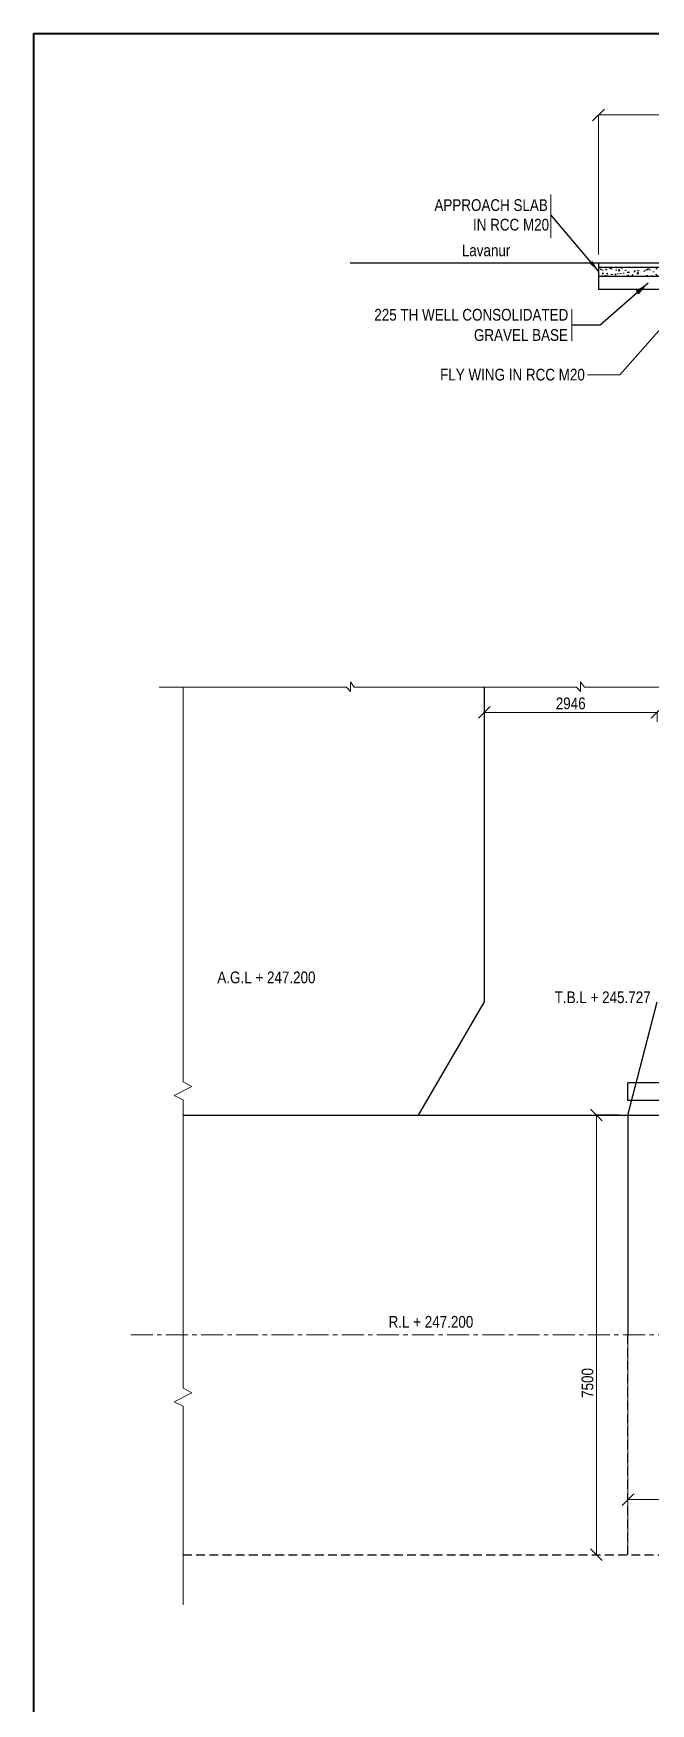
# Model space of a CAD drawing. Header units: millimetres. Extents: x 909709 to 971144, y -249798 to -204202.
# Drawn here: x 909709 to 920240, y -232690 to -204202 of the extents above; entities that cross this region are included whole.
import ezdxf

# ---------------------------------------------------------------- set-up
doc = ezdxf.new("R2010")
doc.units = ezdxf.units.MM
doc.header["$LTSCALE"] = 300
doc.header["$MEASUREMENT"] = 0
doc.linetypes.add('CENTER', pattern=[2, 1.25, -0.25, 0.25, -0.25])
doc.linetypes.add('DASHED', pattern=[0.75, 0.5, -0.25])
for name, color, linetype, lineweight in [('DWG TEXT', 3, 'Continuous', 25), ('elevations', 7, 'Continuous', 25), ('MAIN', 7, 'Continuous', 25)]:
    doc.layers.add(name, color=color, linetype=linetype, lineweight=lineweight)
doc.styles.add('ARIAL NARROW', font='ARIALN.TTF', dxfattribs={"height": 250})
doc.styles.get("Standard").update_dxf_attribs({"font": 'ARIALN.TTF', "height": 200})
doc.dimstyles.new('ISO-25', dxfattribs={"dimtxt": 200, "dimasz": 200, "dimexe": 1.25, "dimexo": 150, "dimgap": 50, "dimtad": 1, "dimdec": 1, "dimdsep": 46, "dimtxsty": 'Standard', "dimblk": 'OBLIQUE', "dimcen": 2.5, "dimdle": 1.25, "dimclrt": 256, "dimadec": 0, "dimazin": 0, "dimtfac": 1, "dimtdec": 1, "dimtmove": 0, "dimatfit": 3, "dimfxl": 1, "dimlwd": 15, "dimlwe": 13, "dimarcsym": 0})
doc.dimstyles.new('STANDARD$7', dxfattribs={"dimtxt": 2, "dimasz": 2, "dimexe": 1.25, "dimexo": 0.625, "dimtad": 1, "dimdec": 0, "dimlfac": 0.5, "dimdsep": 46, "dimtxsty": 'ARIAL NARROW', "dimcen": 2.5, "dimdle": 0.1, "dimse1": 1, "dimse2": 1, "dimadec": 0, "dimazin": 0, "dimtfac": 1, "dimtdec": 0, "dimtmove": 0, "dimatfit": 3, "dimfxl": 1, "dimtolj": 1, "dimtzin": 0, "dimarcsym": 0})

# ---------------------------------------------------------------- blocks, each defined once
blk = doc.blocks.new('_Oblique')
at = {"color": 0, "linetype": 'ByBlock', "lineweight": -2}
blk.add_line((-0.5, -0.5), (0.5, 0.5), dxfattribs=at)
blk = doc.blocks.new('*D13')
at = {"layer": 'Defpoints', "color": 0, "linetype": 'ByBlock', "transparency": 16777216}
for p in [(919351, -205593), (922851, -207497), (919351, -208123)]:
    blk.add_point(p, dxfattribs=at)
at = {"layer": 'MAIN', "color": 0, "linetype": 'Continuous', "lineweight": 15, "transparency": 16777216}
blk.add_line((922852, -205593), (919350, -205593), dxfattribs=at)
at = {"layer": 'MAIN', "color": 0, "linetype": 'ByBlock', "lineweight": 13, "transparency": 16777216}
for p, q in [((919351, -207973), (919351, -205592)), ((922851, -207347), (922851, -205592))]:
    blk.add_line(p, q, dxfattribs=at)
at = {"layer": 'MAIN', "color": 0, "linetype": 'ByBlock', "lineweight": 15, "transparency": 16777216, "xscale": 200, "yscale": 200, "zscale": 200, "rotation": 180}
blk.add_blockref('_Oblique', (919351, -205593), dxfattribs=at)
at = {"layer": 'MAIN', "color": 0, "linetype": 'ByBlock', "lineweight": 15, "transparency": 16777216, "xscale": 200, "yscale": 200, "zscale": 200}
blk.add_blockref('_Oblique', (922851, -205593), dxfattribs=at)
at = {"layer": 'MAIN', "linetype": 'ByBlock', "transparency": 16777216, "insert": (921101, -205441), "char_height": 200, "attachment_point": 5}
blk.add_mtext('3500', dxfattribs=at)
blk = doc.blocks.new('*D43')
at = {"layer": 'Defpoints', "color": 0, "linetype": 'ByBlock', "transparency": 16777216}
for p in [(919852, -222650), (919316, -230150), (919402, -230150)]:
    blk.add_point(p, dxfattribs=at)
at = {"layer": 'MAIN', "color": 0, "linetype": 'ByBlock', "lineweight": 13, "transparency": 16777216}
for p, q in [((919702, -222650), (919315, -222650)), ((919252, -230150), (919315, -230150))]:
    blk.add_line(p, q, dxfattribs=at)
at = {"layer": 'MAIN', "color": 0, "linetype": 'Continuous', "lineweight": 15, "transparency": 16777216}
blk.add_line((919316, -222649), (919316, -230152), dxfattribs=at)
at = {"layer": 'MAIN', "color": 0, "linetype": 'ByBlock', "lineweight": 15, "transparency": 16777216, "xscale": 200, "yscale": 200, "zscale": 200}
for p, rotation in [((919316, -222650), 90), ((919316, -230150), 270)]:
    blk.add_blockref('_Oblique', p, dxfattribs=dict(at, rotation=rotation))
at = {"layer": 'MAIN', "linetype": 'ByBlock', "transparency": 16777216, "insert": (919164, -227221), "char_height": 200, "attachment_point": 5, "rotation": 90}
blk.add_mtext('7500', dxfattribs=at)
blk = doc.blocks.new('*D44')
at = {"layer": 'Defpoints', "color": 0, "transparency": 16777216}
for p in [(923352, -227880), (919852, -228525), (923352, -229209)]:
    blk.add_point(p, dxfattribs=at)
at = {"layer": 'MAIN', "color": 0, "lineweight": 13, "transparency": 16777216}
for p, q in [((923352, -228030), (923352, -229210)), ((919852, -228675), (919852, -229210))]:
    blk.add_line(p, q, dxfattribs=at)
at = {"layer": 'MAIN', "color": 0, "linetype": 'Continuous', "lineweight": 15, "transparency": 16777216}
blk.add_line((919851, -229209), (923353, -229209), dxfattribs=at)
at = {"layer": 'MAIN', "color": 0, "lineweight": 15, "transparency": 16777216, "xscale": 200, "yscale": 200, "zscale": 200, "rotation": 180}
blk.add_blockref('_Oblique', (919852, -229209), dxfattribs=at)
at = {"layer": 'MAIN', "color": 0, "lineweight": 15, "transparency": 16777216, "xscale": 200, "yscale": 200, "zscale": 200}
blk.add_blockref('_Oblique', (923352, -229209), dxfattribs=at)
at = {"layer": 'MAIN', "lineweight": 15, "transparency": 16777216, "insert": (921172, -229056), "char_height": 200, "attachment_point": 5}
blk.add_mtext('3500', dxfattribs=at)
blk = doc.blocks.new('*D58')
at = {"layer": 'Defpoints', "color": 0, "linetype": 'ByBlock', "transparency": 16777216}
for p in [(920350, -215783), (917405, -216097), (920350, -216097)]:
    blk.add_point(p, dxfattribs=at)
at = {"layer": 'elevations', "color": 0, "linetype": 'Continuous', "lineweight": 15, "transparency": 16777216}
blk.add_line((917404, -215783), (920351, -215783), dxfattribs=at)
at = {"layer": 'elevations', "color": 0, "linetype": 'ByBlock', "lineweight": 13, "transparency": 16777216}
for p, q in [((917405, -215947), (917405, -215782)), ((920350, -215947), (920350, -215782))]:
    blk.add_line(p, q, dxfattribs=at)
at = {"layer": 'elevations', "color": 0, "linetype": 'ByBlock', "lineweight": 15, "transparency": 16777216, "xscale": 200, "yscale": 200, "zscale": 200, "rotation": 180}
blk.add_blockref('_Oblique', (917405, -215783), dxfattribs=at)
at = {"layer": 'elevations', "color": 0, "linetype": 'ByBlock', "lineweight": 15, "transparency": 16777216, "xscale": 200, "yscale": 200, "zscale": 200}
blk.add_blockref('_Oblique', (920350, -215783), dxfattribs=at)
at = {"layer": 'elevations', "linetype": 'ByBlock', "transparency": 16777216, "insert": (918877, -215631), "char_height": 200, "attachment_point": 5}
blk.add_mtext('2946', dxfattribs=at)

msp = doc.modelspace()

# ---------------------------------------------------------------- hatches: boundary and pattern name
at = {"layer": 'MAIN', "lineweight": 9}
h = msp.add_hatch(dxfattribs=at)
h.set_pattern_fill('AR-CONC', color=0, scale=30, style=0)
h.set_pattern_definition([(50, (0, 461.45), (215.178055, -18.82564), [22.5, -247.5]), (355, (0, 461.45), (-41.6254, 225.65764), [18, -198]), (100.4514, (17.93, 459.88), (173.552815, 206.831863), [19.122057, -210.342634]), (46.1842, (0, 521.45), (320.172315, -49.655704), [33.75, -371.25]), (96.6356, (26.68, 517.3), (280.39881, 292.23536), [28.68309, -315.5139]), (351.1842, (0, 521.45), (280.39858, 292.23558), [27, -297]), (21, (30, 506.45), (179.072116, -120.785667), [22.5, -247.5]), (326, (30, 506.45), (72.9946, 217.545014), [18, -198]), (71.4514, (44.92, 496.38), (252.06679, 96.75915), [19.122057, -210.342634]), (37.5, (0, 461.45), (3.6479566, 99.868156), [0, -195.6, 0, -201, 0, -198.75]), (7.5, (0, 461.45), (78.920861, 118.323514), [0, -114.6, 0, -191.1, 0, -75.75]), (327.5, (-66.9, 461.45), (160.146731, -6.7664615), [0, -75, 0, -234, 0, -310.5]), (317.5, (-96.9, 461.45), (174.95585, 30.031495), [0, -97.5, 0, -155.4, 0, -220.5])])
h.paths.add_polyline_path([(922850.79, -208347.65), (922850.79, -208197.65), (919350.79, -208197.65), (919350.79, -208347.65)])

# ---------------------------------------------------------------- linework, layer by layer
at = {"layer": 'DWG TEXT', "color": 0, "linetype": 'ByBlock'}
for p, q in [((916279.81, -222650.51), (917404.79, -220718.22)), ((919851.75, -222650.4), (920350.79, -220718.22)), ((919851.75, -222400.63), (919851.75, -222100.63)), ((912261.57, -222650.26), (916279.81, -222650.51))]:
    msp.add_line(p, q, dxfattribs=at)
at = {"layer": 'MAIN', "color": 0, "lineweight": 40}
for q in [(971014.76, -204201.98), (909708.72, -249798.44)]:
    msp.add_line((909708.72, -204201.98), q, dxfattribs=at)
at = {"layer": 'MAIN', "color": 0, "lineweight": 9}
for p, q in [((918535.84, -206948.97), (918535.84, -207693.87)), ((918896.65, -209449.89), (918896.65, -208905.27)), ((919714.8, -210026.18), (919165.86, -210026.18)), ((919851.75, -222650.37), (919851.7, -226397.88)), ((919851.84, -230150.13), (919851.7, -226399.11))]:
    msp.add_line(p, q, dxfattribs=at)
at = {"layer": 'MAIN', "color": 0, "linetype": 'ByBlock'}
for p, q in [((923350.79, -208122.65), (915111.46, -208122.65)), ((919350.79, -208122.65), (919350.79, -208572.65)), ((923350.42, -208197.65), (919350.79, -208197.65)), ((923350.42, -208197.65), (919350.79, -208197.65)), ((919350.79, -208197.65), (919350.79, -208347.65)), ((922850.79, -208347.65), (919350.79, -208347.65)), ((922850.79, -208572.65), (919350.79, -208572.65)), ((917404.79, -220718.22), (917404.79, -215351.16)), ((923750.79, -222100.61), (919851.75, -222100.63)), ((923351.99, -222400.62), (919851.75, -222400.63)), ((912261.57, -222650.26), (928330.79, -222650.56)), ((917404.9, -222650.32), (917404.9, -222650.51)), ((919851.75, -222650.37), (919851.7, -226397.88))]:
    msp.add_line(p, q, dxfattribs=at)
at = {"layer": 'MAIN', "color": 0, "lineweight": 13}
for p, q in [((915050.19, -215351.24), (911853.5, -215351.28)), ((912261.49, -215351.27), (912261.49, -222084.08)), ((915118.05, -215427.65), (915050.12, -215351.16)), ((915184.43, -215351.2), (915118.05, -215262.51)), ((915118.05, -215262.51), (915118.05, -215427.65)), ((915184.43, -215351.2), (918976.31, -215351.2)), ((919044.28, -215427.65), (918976.35, -215351.16)), ((919110.67, -215351.2), (919044.28, -215262.51)), ((919044.28, -215262.51), (919044.28, -215427.65)), ((921588.46, -215351.16), (919110.67, -215351.2)), ((912109.79, -222316.03), (912413.23, -222161.42)), ((912413.23, -222161.42), (912261.49, -222084.08)), ((912109.79, -222316.2), (912261.57, -222393.46)), ((912261.57, -222393.46), (912261.54, -227309.53)), ((912413.28, -227386.88), (912261.54, -227309.53)), ((912109.84, -227541.48), (912413.28, -227386.88)), ((912109.84, -227541.65), (912261.62, -227618.91)), ((912261.62, -227618.91), (912261.62, -231004.27))]:
    msp.add_line(p, q, dxfattribs=at)
at = {"layer": 'MAIN', "color": 0, "linetype": 'CENTER', "lineweight": 13}
msp.add_line((911369.83, -226400.46), (928330.79, -226400.48), dxfattribs=at)
at = {"layer": 'MAIN', "color": 0, "linetype": 'DASHED'}
for p, q in [((919851.84, -230150.46), (919851.7, -226399.11)), ((912261.57, -230150.67), (945879.39, -230150.37))]:
    msp.add_line(p, q, dxfattribs=at)

# ---------------------------------------------------------------- texts
at = {"layer": 'DWG TEXT', "color": 0, "linetype": 'ByBlock', "insert": (917018.75, -207802.57), "char_height": 200, "width": 1381.9141, "attachment_point": 1}
msp.add_mtext('Lavanur', dxfattribs=at)
at = {"layer": 'elevations', "color": 0, "linetype": 'ByBlock', "style": 'ARIAL NARROW'}
for s, p in [('225 TH WELL CONSOLIDATED', (915525.66, -209101.23)), ('GRAVEL BASE', (917225.4, -209446.55)), ('A.G.L + 247.200', (912847.17, -220402.73)), ('T.B.L + 245.727', (918603.73, -220742.56)), ('R.L + 247.200', (915768.6, -226278.19))]:
    msp.add_text(s, height=200, dxfattribs=at).set_placement(p)
at = {"layer": 'elevations', "color": 0, "linetype": 'ByBlock', "char_height": 200, "style": 'ARIAL NARROW'}
for s, insert, attachment_point in [('\\pi-1923.05593;APPROACH SLAB\\P\\pi-1265.07503;IN RCC M20', (918474.55, -207298.55), 4), ('FLY WING IN RCC M20', (919117.88, -210023.48), 6)]:
    msp.add_mtext(s, dxfattribs=dict(at, insert=insert, attachment_point=attachment_point))

# ---------------------------------------------------------------- dimensions: what is measured, and where the dimension line sits
at = {"layer": 'elevations', "color": 0, "linetype": 'ByBlock'}
dim = msp.add_linear_dim(base=(920349.56, -215782.85), p1=(917404.79, -216097.4), p2=(920349.56, -216097.42), text='2946', dimstyle='ISO-25', dxfattribs=at)
dim.commit()
dim.dimension.update_dxf_attribs({"geometry": '*D58', "text_midpoint": (918877.18, -215630.74)})
at = {"layer": 'MAIN', "color": 0, "linetype": 'ByBlock'}
dim = msp.add_linear_dim(base=(919350.79, -205592.92), p1=(922850.79, -207497.27), p2=(919350.79, -208122.65), angle=180, dimstyle='ISO-25', dxfattribs=at)
dim.commit()
dim.dimension.update_dxf_attribs({"geometry": '*D13', "text_midpoint": (921100.79, -205440.81)})
dim = msp.add_linear_dim(base=(919316.23, -230150.4), p1=(919851.75, -222650.37), p2=(919401.88, -230150.4), angle=90, dimstyle='ISO-25', dxfattribs=at)
dim.commit()
dim.dimension.update_dxf_attribs({"geometry": '*D43', "text_midpoint": (919316.23, -227221.44), "dimtype": 160})
at = {"layer": 'MAIN', "color": 0, "lineweight": 15}
dim = msp.add_linear_dim(base=(923351.79, -229208.5), p1=(919851.77, -228524.89), p2=(923351.79, -227880.21), angle=180, dimstyle='ISO-25', dxfattribs=at)
dim.commit()
dim.dimension.update_dxf_attribs({"geometry": '*D44', "text_midpoint": (921172.4, -229208.5), "dimtype": 160})

# ---------------------------------------------------------------- leaders
at = {"layer": 'MAIN', "color": 0, "lineweight": 9}
for points, override in [([(919350.79, -208255.75), (918535.86, -207295.7)], {"dimtxt": 200, "dimasz": 200, "dimexe": 0.18, "dimexo": 0.0625, "dimgap": 0.09, "dimtad": 0, "dimtoh": 1, "dimlfac": 1, "dimzin": 0, "dimcen": 0.09, "dimtdec": 4, "dimtofl": 0}), ([(920196.58, -208462.05), (919378.59, -209177.58), (918896.65, -209177.58)], {"dimtxt": 300, "dimasz": 250, "dimexe": 0.18, "dimexo": 0.0625, "dimgap": 0.09, "dimtad": 0, "dimtoh": 1, "dimlfac": 1, "dimzin": 0, "dimcen": 0.09, "dimdle": 200, "dimtdec": 4, "dimtofl": 0}), ([(920895.84, -208686.59), (919714.8, -210026.18)], {"dimtxt": 200, "dimasz": 200, "dimexe": 0.18, "dimexo": 0.0625, "dimgap": 0.09, "dimtad": 0, "dimtoh": 1, "dimlfac": 1, "dimzin": 0, "dimcen": 0.09, "dimtdec": 4, "dimtofl": 0})]:
    msp.add_leader(points, dimstyle='STANDARD$7', override=override, dxfattribs=at)

doc.saveas('drawing.dxf')
